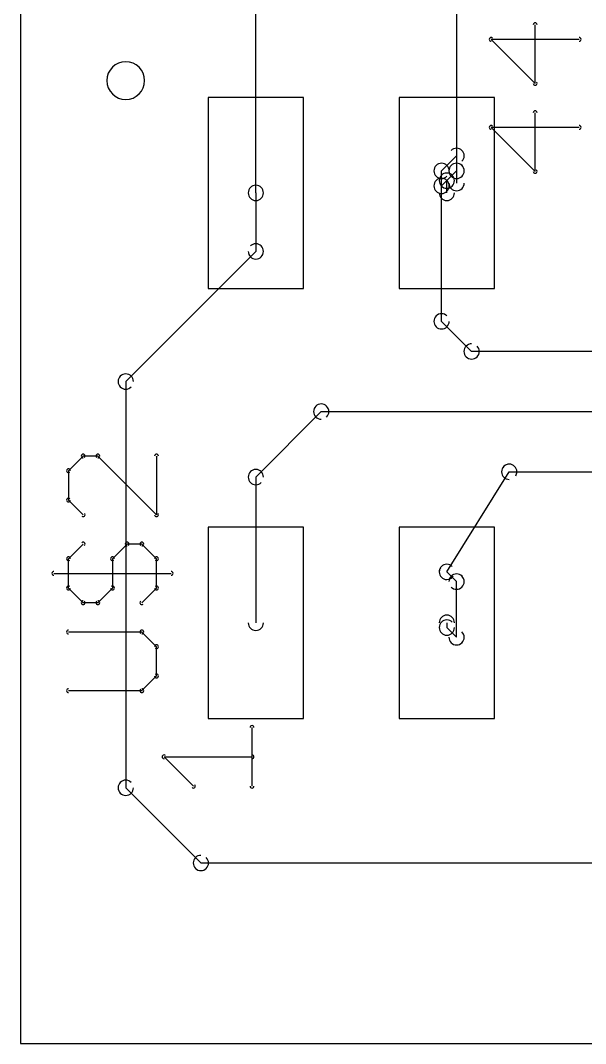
# Model space of a CAD drawing. Extents: x 0 to 139, y 764 to 841.
# Drawn here: x 0.46 to 21.76, y 763.76 to 802.31 of the extents above; entities that cross this region are included whole.
import ezdxf

# ---------------------------------------------------------------- set-up
doc = ezdxf.new("R2010")
doc.units = 0
doc.layers.add('Layer_1', color=7, linetype='CONTINUOUS')

msp = doc.modelspace()

# ---------------------------------------------------------------- linework, layer by layer
at = {"layer": 'Layer_1', "color": 7}
for points in [[(0.456887, 763.762328), (139.354513, 763.762328), (139.354513, 841.431613), (0.456887, 841.431613), (0.456887, 763.762328)], [(9.329327, 795.815082), (9.329327, 814.360749), (9.442713, 814.474135)], [(16.89783, 806.848939), (16.89783, 796.644215), (16.89783, 796.183586)], [(21.516035, 801.598892), (18.2012, 801.598892), (19.858617, 799.941475), (19.858617, 802.151365)], [(21.516035, 798.284058), (18.2012, 798.284058), (19.858617, 796.626641), (19.858617, 798.83653)], [(16.330901, 790.974925), (16.330901, 796.077286), (16.330901, 796.644215), (16.89783, 797.211144)], [(16.127374, 796.847743), (16.127374, 796.847743)], [(17.101358, 797.007617), (17.101358, 797.007617)], [(16.325799, 796.479239), (16.325799, 796.479239)], [(16.529326, 795.815082), (16.529326, 796.275711), (16.89783, 796.644215)], [(17.101358, 796.440688), (17.101358, 796.440688)], [(16.127374, 796.280814), (16.127374, 796.280814)], [(16.529326, 796.275711), (16.330901, 796.077286)], [(16.732854, 796.072184), (16.732854, 796.072184)], [(9.329327, 795.815082), (9.329327, 793.611145), (4.42539, 788.707208)], [(9.532854, 793.407617), (9.532854, 793.407617)], [(16.534429, 791.178452), (16.534429, 791.178452)], [(27.669483, 789.841066), (17.464759, 789.841066), (16.330901, 790.974925)], [(17.261232, 789.637539), (17.261232, 789.637539)], [(4.221863, 788.910736), (4.221863, 788.910736)], [(4.42539, 788.707208), (4.42539, 773.400123), (7.260036, 770.565477)], [(11.795468, 787.57335), (67.921448, 787.57335), (69.055306, 788.707208)], [(11.795468, 787.57335), (9.329327, 785.107208)], [(11.998996, 787.369822), (11.998996, 787.369822)], [(5.585327, 785.898641), (5.585327, 783.688752), (3.375438, 785.898641), (2.822965, 785.898641), (2.270493, 785.346169), (2.270493, 784.241224), (2.822965, 783.688752)], [(9.125799, 785.310736), (9.125799, 785.310736)], [(16.529326, 781.535555), (18.882082, 785.305634)], [(18.882082, 785.305634), (74.50066, 785.305634), (76.130581, 785.093035)], [(9.329327, 785.107208), (9.329327, 779.615083)], [(19.126429, 785.15313), (19.12645, 785.153091)], [(5.032855, 780.373917), (5.585327, 780.92639), (5.585327, 782.031335), (5.032855, 782.583807), (4.480382, 782.583807), (3.92791, 782.031335), (3.92791, 780.92639), (3.375438, 780.373917), (2.822965, 780.373917), (2.270493, 780.92639), (2.270493, 782.031335), (2.822965, 782.583807)], [(1.71802, 781.478862), (6.1378, 781.478862)], [(16.28498, 781.688059), (16.284959, 781.688098)], [(16.89783, 779.069414), (16.89783, 781.167051), (16.529326, 781.535555)], [(16.732854, 781.739083), (16.732854, 781.739083)], [(16.694303, 780.963524), (16.694303, 780.963524)], [(16.529326, 779.615083), (16.529326, 779.437918), (16.89783, 779.069414)], [(16.732854, 779.641445), (16.732854, 779.641445)], [(2.270493, 777.059083), (5.032855, 777.059083), (5.585327, 777.611556), (5.585327, 778.7165), (5.032855, 779.268973), (2.270493, 779.268973)], [(16.694303, 778.865886), (16.694303, 778.865886)], [(9.185327, 773.459083), (9.185327, 775.668973)], [(6.975437, 773.459083), (5.870493, 774.564028), (9.185327, 774.564028)], [(4.628918, 773.60365), (4.628918, 773.60365)], [(7.056508, 770.36195), (7.056508, 770.36195)], [(7.260036, 770.565477), (34.534994, 770.565477)]]:
    msp.add_lwpolyline(points, dxfattribs=at)
for points in [[(11.129327, 792.215082), (11.129327, 799.415081), (7.529327, 799.415081), (7.529327, 792.215082), (11.129327, 792.215082)], [(18.329326, 792.215082), (18.329326, 799.415081), (14.729327, 799.415081), (14.729327, 792.215082), (18.329326, 792.215082)], [(11.129327, 776.015083), (11.129327, 783.215083), (7.529327, 783.215083), (7.529327, 776.015083), (11.129327, 776.015083)], [(18.329326, 776.015083), (18.329326, 783.215083), (14.729327, 783.215083), (14.729327, 776.015083), (18.329326, 776.015083)]]:
    msp.add_lwpolyline(points, close=True, dxfattribs=at)
for points in [[(19.858617, 802.223365), (19.818853, 802.223365), (19.786617, 802.191135), (19.786617, 802.151365)], [(19.930617, 802.151365), (19.930617, 802.191135), (19.898382, 802.223365), (19.858617, 802.223365)], [(18.2012, 801.671176), (18.161348, 801.671176), (18.129042, 801.638861), (18.129042, 801.599006)], [(18.129042, 801.599006), (18.129042, 801.579163), (18.13712, 801.56105), (18.150188, 801.547982)], [(18.2012, 801.670892), (18.161436, 801.670892), (18.1292, 801.638662), (18.1292, 801.598892)], [(18.1292, 801.598892), (18.1292, 801.559122), (18.161436, 801.526892), (18.2012, 801.526892)], [(18.252224, 801.649916), (18.239156, 801.662955), (18.221125, 801.671176), (18.2012, 801.671176)], [(21.588035, 801.598892), (21.588035, 801.638662), (21.555799, 801.670892), (21.516035, 801.670892)], [(21.516035, 801.526892), (21.555799, 801.526892), (21.588035, 801.559122), (21.588035, 801.598892)], [(4.42539, 800.758987), (4.031503, 800.758987), (3.712194, 800.439678), (3.712194, 800.04579)], [(4.42539, 800.758987), (4.031503, 800.758987), (3.712194, 800.439678), (3.712194, 800.04579)], [(5.138587, 800.04579), (5.138587, 800.439678), (4.819278, 800.758987), (4.42539, 800.758987)], [(5.138587, 800.04579), (5.138587, 800.439678), (4.819278, 800.758987), (4.42539, 800.758987)], [(3.712194, 800.04579), (3.712194, 799.651902), (4.031503, 799.332593), (4.42539, 799.332593)], [(3.712194, 800.04579), (3.712194, 799.651902), (4.031503, 799.332593), (4.42539, 799.332593)], [(4.42539, 799.332593), (4.819278, 799.332593), (5.138587, 799.651902), (5.138587, 800.04579)], [(4.42539, 799.332593), (4.819278, 799.332593), (5.138587, 799.651902), (5.138587, 800.04579)], [(19.786617, 799.941475), (19.786617, 799.901705), (19.818853, 799.869475), (19.858617, 799.869475)], [(19.858617, 799.869475), (19.898382, 799.869475), (19.930617, 799.901705), (19.930617, 799.941475)], [(19.858617, 799.869192), (19.89847, 799.869192), (19.930776, 799.901506), (19.930776, 799.941362)], [(19.930776, 799.941362), (19.930776, 799.961204), (19.922697, 799.979317), (19.90963, 799.992385)], [(19.807594, 799.890451), (19.820662, 799.877412), (19.838693, 799.869192), (19.858617, 799.869192)], [(19.858617, 798.90853), (19.818853, 798.90853), (19.786617, 798.8763), (19.786617, 798.83653)], [(19.930617, 798.83653), (19.930617, 798.8763), (19.898382, 798.90853), (19.858617, 798.90853)], [(18.2012, 798.356341), (18.161348, 798.356341), (18.129042, 798.324026), (18.129042, 798.284171)], [(18.129042, 798.284171), (18.129042, 798.264329), (18.13712, 798.246215), (18.150188, 798.233148)], [(18.2012, 798.356058), (18.161436, 798.356058), (18.1292, 798.323828), (18.1292, 798.284058)], [(18.1292, 798.284058), (18.1292, 798.244288), (18.161436, 798.212058), (18.2012, 798.212058)], [(18.252224, 798.335081), (18.239156, 798.348121), (18.221125, 798.356341), (18.2012, 798.356341)], [(21.588035, 798.284058), (21.588035, 798.323828), (21.555799, 798.356058), (21.516035, 798.356058)], [(21.516035, 798.212058), (21.555799, 798.212058), (21.588035, 798.244288), (21.588035, 798.284058)], [(16.897829, 797.498977), (16.818345, 797.498977), (16.746388, 797.466747), (16.694301, 797.414675)], [(17.18566, 797.211144), (17.18566, 797.370111), (17.056794, 797.498977), (16.897829, 797.498977)], [(17.101358, 797.007617), (17.153444, 797.059718), (17.18566, 797.131661), (17.18566, 797.211144)], [(16.330901, 796.932215), (16.171844, 796.932215), (16.042901, 796.803267), (16.042901, 796.644215)], [(16.127374, 796.847743), (16.075287, 796.795642), (16.043071, 796.723699), (16.043071, 796.644215)], [(16.618901, 796.644215), (16.618901, 796.803267), (16.489959, 796.932215), (16.330901, 796.932215)], [(16.89783, 796.932215), (16.738773, 796.932215), (16.60983, 796.803267), (16.60983, 796.644215)], [(16.897829, 796.932048), (16.818345, 796.932048), (16.746388, 796.899818), (16.694301, 796.847746)], [(17.18566, 796.644215), (17.18566, 796.803182), (17.056794, 796.932048), (16.897829, 796.932048)], [(17.18583, 796.644215), (17.18583, 796.803267), (17.056888, 796.932215), (16.89783, 796.932215)], [(16.043071, 796.644215), (16.043071, 796.485248), (16.171937, 796.356383), (16.330903, 796.356383)], [(16.529326, 796.563711), (16.370269, 796.563711), (16.241326, 796.434763), (16.241326, 796.275711)], [(16.325799, 796.479239), (16.273712, 796.427167), (16.241494, 796.355195), (16.241494, 796.275711)], [(16.529328, 796.563544), (16.449844, 796.563544), (16.377887, 796.531314), (16.3258, 796.479242)], [(16.330903, 796.356383), (16.410386, 796.356383), (16.482344, 796.388613), (16.53443, 796.440685)], [(16.817326, 796.275711), (16.817326, 796.434763), (16.688384, 796.563711), (16.529326, 796.563711)], [(16.817159, 796.275711), (16.817159, 796.434678), (16.688293, 796.563544), (16.529328, 796.563544)], [(16.60983, 796.644215), (16.60983, 796.485163), (16.738773, 796.356215), (16.89783, 796.356215)], [(16.89783, 796.356215), (17.056888, 796.356215), (17.18583, 796.485163), (17.18583, 796.644215)], [(17.101358, 796.440688), (17.153444, 796.49276), (17.18566, 796.564732), (17.18566, 796.644215)], [(19.786617, 796.626641), (19.786617, 796.586871), (19.818853, 796.554641), (19.858617, 796.554641)], [(19.807594, 796.575617), (19.820662, 796.562578), (19.838693, 796.554357), (19.858617, 796.554357)], [(19.858617, 796.554641), (19.898382, 796.554641), (19.930617, 796.586871), (19.930617, 796.626641)], [(19.858617, 796.554357), (19.89847, 796.554357), (19.930776, 796.586672), (19.930776, 796.626527)], [(19.930776, 796.626527), (19.930776, 796.64637), (19.922697, 796.664483), (19.90963, 796.677551)], [(9.329327, 796.103082), (9.170269, 796.103082), (9.041327, 795.974134), (9.041327, 795.815082)], [(9.617327, 795.815082), (9.617327, 795.974134), (9.488385, 796.103082), (9.329327, 796.103082)], [(16.330901, 796.365286), (16.171844, 796.365286), (16.042901, 796.236338), (16.042901, 796.077286)], [(16.042901, 796.077286), (16.042901, 795.918234), (16.171844, 795.789286), (16.330901, 795.789286)], [(16.127374, 796.280814), (16.075287, 796.228713), (16.043071, 796.15677), (16.043071, 796.077286)], [(16.043071, 796.077286), (16.043071, 795.918319), (16.171937, 795.789454), (16.330903, 795.789454)], [(16.241494, 796.275711), (16.241494, 796.116745), (16.370359, 795.987879), (16.529325, 795.987879)], [(16.618901, 796.077286), (16.618901, 796.236338), (16.489959, 796.365286), (16.330901, 796.365286)], [(16.330901, 795.789286), (16.489959, 795.789286), (16.618901, 795.918234), (16.618901, 796.077286)], [(16.529325, 795.987879), (16.608808, 795.987879), (16.680766, 796.020109), (16.732852, 796.072181)], [(16.60983, 796.183586), (16.60983, 796.024534), (16.738773, 795.895586), (16.89783, 795.895586)], [(16.732854, 796.072184), (16.784941, 796.124285), (16.817159, 796.196228), (16.817159, 796.275711)], [(16.89783, 795.895586), (17.056888, 795.895586), (17.18583, 796.024534), (17.18583, 796.183586)], [(9.041327, 795.815082), (9.041327, 795.65603), (9.170269, 795.527082), (9.329327, 795.527082)], [(9.329327, 795.527082), (9.488385, 795.527082), (9.617327, 795.65603), (9.617327, 795.815082)], [(16.241326, 795.815082), (16.241326, 795.65603), (16.370269, 795.527082), (16.529326, 795.527082)], [(16.330903, 795.789454), (16.410386, 795.789454), (16.482344, 795.821683), (16.53443, 795.873756)], [(16.529326, 795.527082), (16.688384, 795.527082), (16.817326, 795.65603), (16.817326, 795.815082)], [(9.329326, 793.898978), (9.249842, 793.898978), (9.177885, 793.866748), (9.125798, 793.814675)], [(9.617157, 793.611145), (9.617157, 793.770112), (9.488291, 793.898978), (9.329326, 793.898978)], [(9.041327, 793.611145), (9.041327, 793.452093), (9.170269, 793.323145), (9.329327, 793.323145)], [(9.329327, 793.323145), (9.488385, 793.323145), (9.617327, 793.452093), (9.617327, 793.611145)], [(9.532854, 793.407617), (9.584941, 793.45969), (9.617157, 793.531661), (9.617157, 793.611145)], [(16.330901, 791.262754), (16.171937, 791.262754), (16.04307, 791.133891), (16.04307, 790.974922)], [(16.534429, 791.178452), (16.482342, 791.230553), (16.410385, 791.262754), (16.330901, 791.262754)], [(16.042901, 790.974925), (16.042901, 790.815873), (16.171844, 790.686925), (16.330901, 790.686925)], [(16.04307, 790.974922), (16.04307, 790.895438), (16.075286, 790.823467), (16.127372, 790.771394)], [(16.330901, 790.686925), (16.489959, 790.686925), (16.618901, 790.815873), (16.618901, 790.974925)], [(17.464759, 790.129066), (17.305702, 790.129066), (17.176759, 790.000118), (17.176759, 789.841066)], [(17.752591, 789.841069), (17.752591, 789.920553), (17.720375, 789.992524), (17.668285, 790.044597)], [(17.176759, 789.841066), (17.176759, 789.682014), (17.305702, 789.553066), (17.464759, 789.553066)], [(17.261232, 789.637539), (17.313318, 789.585438), (17.385276, 789.553236), (17.464759, 789.553236)], [(17.464759, 789.553236), (17.623723, 789.553236), (17.752591, 789.682099), (17.752591, 789.841069)], [(4.42539, 788.995208), (4.266333, 788.995208), (4.13739, 788.86626), (4.13739, 788.707208)], [(4.221863, 788.910736), (4.169776, 788.858663), (4.13756, 788.786692), (4.13756, 788.707208)], [(4.71339, 788.707208), (4.71339, 788.86626), (4.584448, 788.995208), (4.42539, 788.995208)], [(4.13756, 788.707208), (4.13756, 788.548241), (4.266426, 788.419375), (4.425392, 788.419375)], [(4.425392, 788.419375), (4.504875, 788.419375), (4.576833, 788.451605), (4.628919, 788.503678)], [(11.795468, 787.86135), (11.636411, 787.86135), (11.507469, 787.732402), (11.507469, 787.57335)], [(11.507469, 787.57335), (11.507469, 787.414298), (11.636411, 787.28535), (11.795468, 787.28535)], [(11.795467, 787.861183), (11.715984, 787.861183), (11.644026, 787.828953), (11.59194, 787.77688)], [(12.083298, 787.57335), (12.083298, 787.732317), (11.954433, 787.861183), (11.795467, 787.861183)], [(11.998996, 787.369822), (12.051083, 787.421923), (12.083298, 787.493867), (12.083298, 787.57335)], [(2.822965, 785.970641), (2.783201, 785.970641), (2.750965, 785.938412), (2.750965, 785.898641)], [(2.750965, 785.898641), (2.750965, 785.858871), (2.783201, 785.826641), (2.822965, 785.826641)], [(2.822977, 785.970812), (2.803049, 785.970812), (2.785012, 785.962875), (2.771953, 785.949552)], [(2.895135, 785.898641), (2.895135, 785.938497), (2.862829, 785.970812), (2.822977, 785.970812)], [(2.873989, 785.847618), (2.887057, 785.860657), (2.895135, 785.878714), (2.895135, 785.898641)], [(3.375438, 785.970925), (3.335585, 785.970925), (3.303279, 785.93861), (3.303279, 785.898755)], [(3.303279, 785.898755), (3.303279, 785.878912), (3.311358, 785.860799), (3.324425, 785.847731)], [(3.426461, 785.949665), (3.413394, 785.962704), (3.395362, 785.970925), (3.375438, 785.970925)], [(3.447438, 785.898641), (3.447438, 785.938412), (3.415202, 785.970641), (3.375438, 785.970641)], [(3.375438, 785.826641), (3.415202, 785.826641), (3.447438, 785.858871), (3.447438, 785.898641)], [(5.585327, 785.970641), (5.545563, 785.970641), (5.513327, 785.938412), (5.513327, 785.898641)], [(5.657327, 785.898641), (5.657327, 785.938412), (5.625092, 785.970641), (5.585327, 785.970641)], [(2.219469, 785.397193), (2.206402, 785.384125), (2.198323, 785.366094), (2.198323, 785.346169)], [(2.198323, 785.346169), (2.198323, 785.306317), (2.230629, 785.27401), (2.270482, 785.27401)], [(2.270493, 785.418169), (2.230728, 785.418169), (2.198493, 785.385933), (2.198493, 785.346169)], [(2.270482, 785.27401), (2.290409, 785.27401), (2.308446, 785.282089), (2.321505, 785.295157)], [(2.342493, 785.346169), (2.342493, 785.385933), (2.310257, 785.418169), (2.270493, 785.418169)], [(9.329327, 785.395208), (9.170269, 785.395208), (9.041327, 785.266266), (9.041327, 785.107208)], [(9.125799, 785.310736), (9.073713, 785.258649), (9.041497, 785.186692), (9.041497, 785.107208)], [(9.617327, 785.107208), (9.617327, 785.266266), (9.488385, 785.395208), (9.329327, 785.395208)], [(18.882082, 785.593634), (18.723024, 785.593634), (18.594082, 785.464692), (18.594082, 785.305634)], [(18.594082, 785.305634), (18.594082, 785.146576), (18.723024, 785.017634), (18.882082, 785.017634)], [(18.882082, 785.593665), (18.779023, 785.593665), (18.688606, 785.53954), (18.637713, 785.458177)], [(19.170115, 785.305634), (19.170115, 785.464709), (19.041158, 785.593665), (18.882082, 785.593665)], [(19.12645, 785.153091), (19.154116, 785.197334), (19.170115, 785.249616), (19.170115, 785.305634)], [(9.041497, 785.107208), (9.041497, 784.948244), (9.170363, 784.819377), (9.329328, 784.819377)], [(9.329328, 784.819377), (9.408812, 784.819377), (9.480769, 784.851593), (9.532856, 784.903682)], [(2.270493, 784.313394), (2.230641, 784.313394), (2.198334, 784.281088), (2.198334, 784.241236)], [(2.198334, 784.241236), (2.198334, 784.221308), (2.206413, 784.203271), (2.219481, 784.190212)], [(2.198493, 784.241224), (2.198493, 784.20146), (2.230728, 784.169224), (2.270493, 784.169224)], [(2.321516, 784.292248), (2.308449, 784.305316), (2.290418, 784.313394), (2.270493, 784.313394)], [(2.270493, 784.169224), (2.310257, 784.169224), (2.342493, 784.20146), (2.342493, 784.241224)], [(2.895124, 783.688741), (2.895124, 783.708668), (2.887045, 783.726705), (2.873978, 783.739764)], [(5.657486, 783.688741), (5.657486, 783.708668), (5.649407, 783.726705), (5.63634, 783.739764)], [(2.771942, 783.637728), (2.785009, 783.624661), (2.803041, 783.616582), (2.822965, 783.616582)], [(2.822965, 783.616582), (2.862818, 783.616582), (2.895124, 783.648888), (2.895124, 783.688741)], [(5.513327, 783.688752), (5.513327, 783.648987), (5.545563, 783.616752), (5.585327, 783.616752)], [(5.534304, 783.637728), (5.547371, 783.624661), (5.565403, 783.616582), (5.585327, 783.616582)], [(5.585327, 783.616752), (5.625092, 783.616752), (5.657327, 783.648987), (5.657327, 783.688752)], [(5.585327, 783.616582), (5.62518, 783.616582), (5.657486, 783.648888), (5.657486, 783.688741)], [(2.822977, 782.655966), (2.803049, 782.655966), (2.785012, 782.647887), (2.771953, 782.634819)], [(2.895135, 782.583807), (2.895135, 782.623659), (2.862829, 782.655966), (2.822977, 782.655966)], [(2.873989, 782.532783), (2.887057, 782.545851), (2.895135, 782.563882), (2.895135, 782.583807)], [(4.480382, 782.655807), (4.440618, 782.655807), (4.408382, 782.623571), (4.408382, 782.583807)], [(4.408382, 782.583807), (4.408382, 782.544043), (4.440618, 782.511807), (4.480382, 782.511807)], [(4.480394, 782.655966), (4.460466, 782.655966), (4.442429, 782.647887), (4.42937, 782.634819)], [(4.552553, 782.583807), (4.552553, 782.623659), (4.520246, 782.655966), (4.480394, 782.655966)], [(4.531406, 782.532783), (4.544474, 782.545851), (4.552553, 782.563882), (4.552553, 782.583807)], [(5.032855, 782.655977), (4.993003, 782.655977), (4.960696, 782.623671), (4.960696, 782.583818)], [(4.960696, 782.583818), (4.960696, 782.563891), (4.968775, 782.545854), (4.981843, 782.532795)], [(5.083878, 782.634831), (5.070811, 782.647898), (5.05278, 782.655977), (5.032855, 782.655977)], [(5.104855, 782.583807), (5.104855, 782.623571), (5.072619, 782.655807), (5.032855, 782.655807)], [(5.032855, 782.511807), (5.072619, 782.511807), (5.104855, 782.544043), (5.104855, 782.583807)], [(2.219469, 782.082358), (2.206402, 782.069291), (2.198323, 782.051259), (2.198323, 782.031335)], [(2.198323, 782.031335), (2.198323, 781.991482), (2.230629, 781.959176), (2.270482, 781.959176)], [(2.270493, 782.103335), (2.230728, 782.103335), (2.198493, 782.071099), (2.198493, 782.031335)], [(2.270482, 781.959176), (2.290409, 781.959176), (2.308446, 781.967255), (2.321505, 781.980322)], [(2.342493, 782.031335), (2.342493, 782.071099), (2.310257, 782.103335), (2.270493, 782.103335)], [(3.876886, 782.082358), (3.863819, 782.069291), (3.85574, 782.051259), (3.85574, 782.031335)], [(3.85574, 782.031335), (3.85574, 781.991482), (3.888046, 781.959176), (3.927899, 781.959176)], [(3.92791, 782.103335), (3.888146, 782.103335), (3.85591, 782.071099), (3.85591, 782.031335)], [(3.927899, 781.959176), (3.947826, 781.959176), (3.965863, 781.967255), (3.978922, 781.980322)], [(3.99991, 782.031335), (3.99991, 782.071099), (3.967674, 782.103335), (3.92791, 782.103335)], [(5.585327, 782.103335), (5.545563, 782.103335), (5.513327, 782.071099), (5.513327, 782.031335)], [(5.534304, 781.980311), (5.547371, 781.967243), (5.565403, 781.959165), (5.585327, 781.959165)], [(5.657327, 782.031335), (5.657327, 782.071099), (5.625092, 782.103335), (5.585327, 782.103335)], [(5.585327, 781.959165), (5.62518, 781.959165), (5.657486, 781.991471), (5.657486, 782.031323)], [(5.657486, 782.031323), (5.657486, 782.051251), (5.649407, 782.069288), (5.63634, 782.082347)], [(16.529326, 781.823388), (16.370362, 781.823388), (16.241495, 781.694522), (16.241495, 781.535557)], [(16.732854, 781.739083), (16.680767, 781.791169), (16.60881, 781.823388), (16.529326, 781.823388)], [(1.71802, 781.550862), (1.678256, 781.550862), (1.64602, 781.518627), (1.64602, 781.478862)], [(1.64602, 781.478862), (1.64602, 781.439098), (1.678256, 781.406862), (1.71802, 781.406862)], [(6.2098, 781.478862), (6.2098, 781.518627), (6.177564, 781.550862), (6.1378, 781.550862)], [(6.1378, 781.406862), (6.177564, 781.406862), (6.2098, 781.439098), (6.2098, 781.478862)], [(16.284959, 781.688098), (16.257285, 781.643855), (16.241294, 781.591573), (16.241294, 781.535555)], [(16.241294, 781.535555), (16.241294, 781.376481), (16.370251, 781.247523), (16.529326, 781.247523)], [(16.241495, 781.535557), (16.241495, 781.456073), (16.273711, 781.384116), (16.3258, 781.332029)], [(16.89783, 781.455051), (16.738773, 781.455051), (16.60983, 781.326109), (16.60983, 781.167051)], [(17.18583, 781.167051), (17.18583, 781.326109), (17.056888, 781.455051), (16.89783, 781.455051)], [(16.529326, 781.247523), (16.632386, 781.247523), (16.722802, 781.301648), (16.773695, 781.383013)], [(16.89783, 780.879221), (17.056794, 780.879221), (17.185662, 781.008087), (17.185662, 781.167053)], [(17.185662, 781.167053), (17.185662, 781.246536), (17.153446, 781.318494), (17.101359, 781.37058)], [(2.270493, 780.99856), (2.230641, 780.99856), (2.198334, 780.966254), (2.198334, 780.926401)], [(2.198334, 780.926401), (2.198334, 780.906474), (2.206413, 780.888437), (2.219481, 780.875378)], [(2.198493, 780.92639), (2.198493, 780.886625), (2.230728, 780.85439), (2.270493, 780.85439)], [(2.321516, 780.977414), (2.308449, 780.990481), (2.290418, 780.99856), (2.270493, 780.99856)], [(2.270493, 780.85439), (2.310257, 780.85439), (2.342493, 780.886625), (2.342493, 780.92639)], [(3.85591, 780.92639), (3.85591, 780.886625), (3.888146, 780.85439), (3.92791, 780.85439)], [(3.927921, 780.998549), (3.907994, 780.998549), (3.889957, 780.99047), (3.876898, 780.977402)], [(3.92791, 780.85439), (3.967674, 780.85439), (3.99991, 780.886625), (3.99991, 780.92639)], [(4.00008, 780.92639), (4.00008, 780.966242), (3.967774, 780.998549), (3.927921, 780.998549)], [(3.978934, 780.875366), (3.992001, 780.888434), (4.00008, 780.906465), (4.00008, 780.92639)], [(5.513327, 780.92639), (5.513327, 780.886625), (5.545563, 780.85439), (5.585327, 780.85439)], [(5.585339, 780.998549), (5.565411, 780.998549), (5.547374, 780.99047), (5.534315, 780.977402)], [(5.585327, 780.85439), (5.625092, 780.85439), (5.657327, 780.886625), (5.657327, 780.92639)], [(5.657497, 780.92639), (5.657497, 780.966242), (5.625191, 780.998549), (5.585339, 780.998549)], [(5.636351, 780.875366), (5.649419, 780.888434), (5.657497, 780.906465), (5.657497, 780.92639)], [(16.694303, 780.963524), (16.746389, 780.911437), (16.818347, 780.879221), (16.89783, 780.879221)], [(2.822965, 780.445917), (2.783201, 780.445917), (2.750965, 780.413682), (2.750965, 780.373917)], [(2.750965, 780.373917), (2.750965, 780.334153), (2.783201, 780.301918), (2.822965, 780.301918)], [(2.771942, 780.322894), (2.785009, 780.309826), (2.803041, 780.301747), (2.822965, 780.301747)], [(2.822965, 780.301747), (2.862818, 780.301747), (2.895124, 780.334054), (2.895124, 780.373906)], [(2.895124, 780.373906), (2.895124, 780.393834), (2.887045, 780.411871), (2.873978, 780.42493)], [(3.324414, 780.424941), (3.311346, 780.411873), (3.303268, 780.393842), (3.303268, 780.373917)], [(3.303268, 780.373917), (3.303268, 780.334065), (3.335574, 780.301759), (3.375426, 780.301759)], [(3.375426, 780.301759), (3.395354, 780.301759), (3.413391, 780.309838), (3.42645, 780.322905)], [(3.447438, 780.373917), (3.447438, 780.413682), (3.415202, 780.445917), (3.375438, 780.445917)], [(3.375438, 780.301918), (3.415202, 780.301918), (3.447438, 780.334153), (3.447438, 780.373917)], [(4.981831, 780.424941), (4.968764, 780.411873), (4.960685, 780.393842), (4.960685, 780.373917)], [(4.960685, 780.373917), (4.960685, 780.334065), (4.992991, 780.301759), (5.032844, 780.301759)], [(5.032844, 780.301759), (5.052771, 780.301759), (5.070808, 780.309838), (5.083867, 780.322905)], [(16.529326, 779.903083), (16.370269, 779.903083), (16.241326, 779.774141), (16.241326, 779.615083)], [(16.817326, 779.615083), (16.817326, 779.774141), (16.688384, 779.903083), (16.529326, 779.903083)], [(9.041327, 779.615083), (9.041327, 779.456025), (9.170269, 779.327083), (9.329327, 779.327083)], [(9.329327, 779.327083), (9.488385, 779.327083), (9.617327, 779.456025), (9.617327, 779.615083)], [(16.529326, 779.725747), (16.370362, 779.725747), (16.241495, 779.596882), (16.241495, 779.437916)], [(16.732854, 779.641445), (16.680767, 779.693532), (16.60881, 779.725747), (16.529326, 779.725747)], [(2.270493, 779.340973), (2.230728, 779.340973), (2.198493, 779.308737), (2.198493, 779.268973)], [(2.198493, 779.268973), (2.198493, 779.229208), (2.230728, 779.196973), (2.270493, 779.196973)], [(5.032855, 779.341143), (4.993003, 779.341143), (4.960696, 779.308836), (4.960696, 779.268984)], [(4.960696, 779.268984), (4.960696, 779.249056), (4.968775, 779.23102), (4.981843, 779.21796)], [(5.083878, 779.319996), (5.070811, 779.333064), (5.05278, 779.341143), (5.032855, 779.341143)], [(5.104855, 779.268973), (5.104855, 779.308737), (5.072619, 779.340973), (5.032855, 779.340973)], [(5.032855, 779.196973), (5.072619, 779.196973), (5.104855, 779.229208), (5.104855, 779.268973)], [(16.241326, 779.437918), (16.241326, 779.27886), (16.370269, 779.149918), (16.529326, 779.149918)], [(16.241495, 779.437916), (16.241495, 779.358433), (16.273711, 779.286475), (16.3258, 779.234389)], [(16.529326, 779.149918), (16.688384, 779.149918), (16.817326, 779.27886), (16.817326, 779.437918)], [(17.185662, 779.069415), (17.185662, 779.148899), (17.153446, 779.220856), (17.101359, 779.272943)], [(5.585327, 778.7885), (5.545563, 778.7885), (5.513327, 778.756265), (5.513327, 778.7165)], [(5.657327, 778.7165), (5.657327, 778.756265), (5.625092, 778.7885), (5.585327, 778.7885)], [(5.585327, 778.64433), (5.62518, 778.64433), (5.657486, 778.676637), (5.657486, 778.716489)], [(5.657486, 778.716489), (5.657486, 778.736417), (5.649407, 778.754453), (5.63634, 778.767513)], [(16.60983, 779.069414), (16.60983, 778.910356), (16.738773, 778.781414), (16.89783, 778.781414)], [(16.694303, 778.865886), (16.746389, 778.8138), (16.818347, 778.781584), (16.89783, 778.781584)], [(16.89783, 778.781584), (17.056794, 778.781584), (17.185662, 778.91045), (17.185662, 779.069415)], [(16.89783, 778.781414), (17.056888, 778.781414), (17.18583, 778.910356), (17.18583, 779.069414)], [(5.534304, 778.665477), (5.547371, 778.652409), (5.565403, 778.64433), (5.585327, 778.64433)], [(5.513327, 777.611556), (5.513327, 777.571791), (5.545563, 777.539556), (5.585327, 777.539556)], [(5.585339, 777.683714), (5.565411, 777.683714), (5.547374, 777.675636), (5.534315, 777.662568)], [(5.585327, 777.539556), (5.625092, 777.539556), (5.657327, 777.571791), (5.657327, 777.611556)], [(5.657497, 777.611556), (5.657497, 777.651408), (5.625191, 777.683714), (5.585339, 777.683714)], [(5.636351, 777.560532), (5.649419, 777.5736), (5.657497, 777.591631), (5.657497, 777.611556)], [(2.270493, 777.131083), (2.230728, 777.131083), (2.198493, 777.098848), (2.198493, 777.059083)], [(2.198493, 777.059083), (2.198493, 777.019319), (2.230728, 776.987083), (2.270493, 776.987083)], [(4.981831, 777.110107), (4.968764, 777.097039), (4.960685, 777.079008), (4.960685, 777.059083)], [(4.960685, 777.059083), (4.960685, 777.019231), (4.992991, 776.986924), (5.032844, 776.986924)], [(5.032844, 776.986924), (5.052771, 776.986924), (5.070808, 776.995003), (5.083867, 777.008071)], [(5.104855, 777.059083), (5.104855, 777.098848), (5.072619, 777.131083), (5.032855, 777.131083)], [(5.032855, 776.987083), (5.072619, 776.987083), (5.104855, 777.019319), (5.104855, 777.059083)], [(9.185327, 775.740973), (9.145563, 775.740973), (9.113327, 775.708737), (9.113327, 775.668973)], [(9.257327, 775.668973), (9.257327, 775.708737), (9.225091, 775.740973), (9.185327, 775.740973)], [(5.870493, 774.636198), (5.83064, 774.636198), (5.798334, 774.603892), (5.798334, 774.56404)], [(5.798334, 774.56404), (5.798334, 774.544112), (5.806413, 774.526075), (5.81948, 774.513016)], [(5.870493, 774.636028), (5.830728, 774.636028), (5.798493, 774.603793), (5.798493, 774.564028)], [(5.798493, 774.564028), (5.798493, 774.524264), (5.830728, 774.492028), (5.870493, 774.492028)], [(5.921516, 774.615052), (5.908448, 774.62812), (5.890417, 774.636198), (5.870493, 774.636198)], [(9.257327, 774.564028), (9.257327, 774.603793), (9.225091, 774.636028), (9.185327, 774.636028)], [(9.185327, 774.492028), (9.225091, 774.492028), (9.257327, 774.524264), (9.257327, 774.564028)], [(4.13739, 773.400123), (4.13739, 773.241065), (4.266333, 773.112123), (4.42539, 773.112123)], [(4.42539, 773.687953), (4.266426, 773.687953), (4.137559, 773.559087), (4.137559, 773.400121)], [(4.137559, 773.400121), (4.137559, 773.320638), (4.169775, 773.24868), (4.221861, 773.196594)], [(4.628918, 773.60365), (4.576831, 773.655737), (4.504874, 773.687953), (4.42539, 773.687953)], [(4.42539, 773.112123), (4.584448, 773.112123), (4.71339, 773.241065), (4.71339, 773.400123)], [(6.924414, 773.40806), (6.937481, 773.394992), (6.955513, 773.386913), (6.975437, 773.386913)], [(6.975437, 773.386913), (7.01529, 773.386913), (7.047596, 773.41922), (7.047596, 773.459072)], [(7.047596, 773.459072), (7.047596, 773.479), (7.039517, 773.497036), (7.02645, 773.510096)], [(9.113327, 773.459083), (9.113327, 773.419319), (9.145563, 773.387083), (9.185327, 773.387083)], [(9.185327, 773.387083), (9.225091, 773.387083), (9.257327, 773.419319), (9.257327, 773.459083)], [(7.260036, 770.853477), (7.100978, 770.853477), (6.972036, 770.724535), (6.972036, 770.565477)], [(7.547867, 770.565479), (7.547867, 770.644962), (7.515651, 770.71692), (7.463565, 770.769006)], [(6.972036, 770.565477), (6.972036, 770.406419), (7.100978, 770.277477), (7.260036, 770.277477)], [(7.056508, 770.36195), (7.108595, 770.309863), (7.180552, 770.277647), (7.260036, 770.277647)], [(7.260036, 770.277647), (7.419, 770.277647), (7.547867, 770.406513), (7.547867, 770.565479)]]:
    msp.add_open_spline(points, degree=3, dxfattribs=at)

doc.saveas('drawing.dxf')
